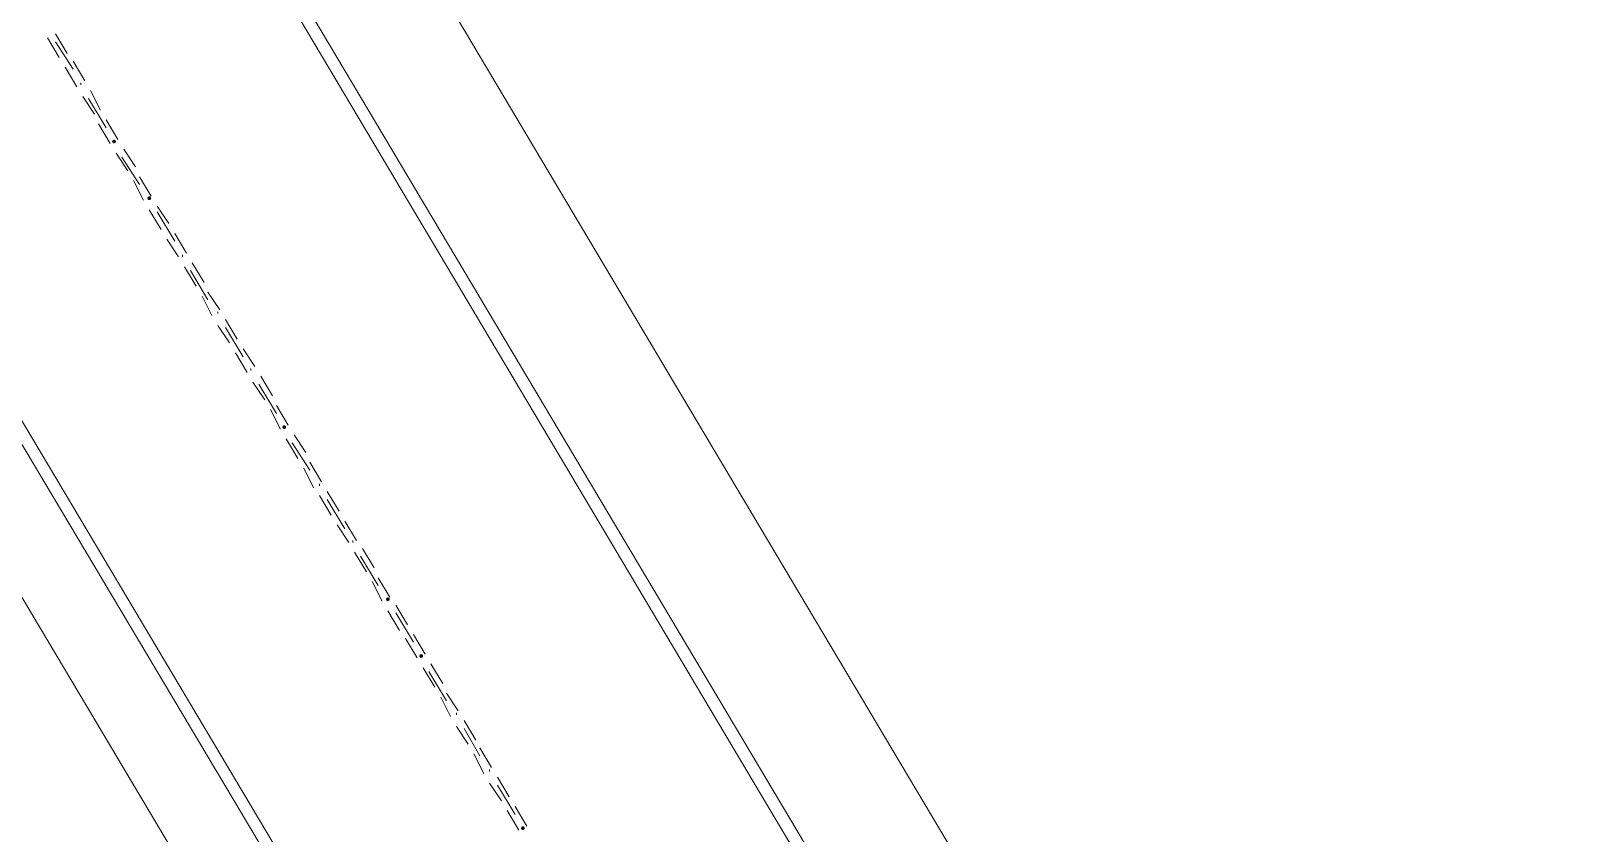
# Model space of a CAD drawing. Header units: millimetres. Extents: x 6 to 291, y 4 to 206.
# Drawn here: x 101.07 to 134.58, y 84.52 to 101.88 of the extents above; entities that cross this region are included whole.
import ezdxf

# ---------------------------------------------------------------- set-up
doc = ezdxf.new("R2010")
doc.units = ezdxf.units.MM
doc.layers.add('C00-00-00', color=7, linetype='Continuous')

msp = doc.modelspace()

# ---------------------------------------------------------------- hatches: boundary and pattern name
at = {"layer": 'C00-00-00'}
h = msp.add_hatch(color=256, dxfattribs=at)
h.dxf.hatch_style = 2
h.paths.add_polyline_path([(102.869997, 99.525666), (102.840099, 99.513231), (102.827663, 99.483333), (102.840099, 99.453435), (102.869997, 99.441), (102.899895, 99.453435), (102.91233, 99.483333), (102.899895, 99.513231)])
h = msp.add_hatch(color=256, dxfattribs=at)
h.dxf.hatch_style = 2
h.paths.add_polyline_path([(103.631998, 98.298004), (103.6021, 98.285569), (103.589665, 98.255671), (103.6021, 98.225773), (103.631998, 98.213337), (103.661896, 98.225773), (103.674331, 98.255671), (103.661896, 98.285569)])
h = msp.add_hatch(color=256, dxfattribs=at)
h.dxf.hatch_style = 2
h.paths.add_polyline_path([(106.553, 93.345004), (106.523102, 93.332568), (106.510667, 93.30267), (106.523102, 93.272773), (106.553, 93.260337), (106.582898, 93.272773), (106.595334, 93.30267), (106.582898, 93.332568)])
h = msp.add_hatch(color=256, dxfattribs=at)
h.dxf.hatch_style = 2
h.paths.add_polyline_path([(108.79667, 89.619666), (108.766772, 89.607231), (108.754337, 89.577333), (108.766772, 89.547435), (108.79667, 89.534999), (108.826568, 89.547435), (108.839003, 89.577333), (108.826568, 89.607231)])
h = msp.add_hatch(color=256, dxfattribs=at)
h.dxf.hatch_style = 2
h.paths.add_polyline_path([(109.516337, 88.392004), (109.486439, 88.379568), (109.474003, 88.34967), (109.486439, 88.319772), (109.516337, 88.307337), (109.546235, 88.319772), (109.55867, 88.34967), (109.546235, 88.379568)])
h = msp.add_hatch(color=256, dxfattribs=at)
h.dxf.hatch_style = 2
h.paths.add_polyline_path([(111.717664, 84.666666), (111.687766, 84.65423), (111.675331, 84.624332), (111.687766, 84.594434), (111.717664, 84.581999), (111.747562, 84.594434), (111.759997, 84.624332), (111.747562, 84.65423)])

# ---------------------------------------------------------------- linework, layer by layer
at = {"layer": 'C00-00-00', "lineweight": 5}
for points in [[(80.899003, 151.553334), (134.577671, 61.341007)], [(80.644997, 146.261667), (129.286004, 64.473665)], [(81.364664, 145.542004), (129.540002, 64.600675)], [(72.390002, 141.308671), (121.031001, 59.562999)], [(72.643999, 140.335006), (120.819337, 59.436004)], [(74.930003, 133.223005), (115.612331, 64.854665)], [(101.430663, 101.727003), (101.684669, 101.303668)], [(101.6, 101.811672), (101.853998, 101.388336)], [(101.981001, 101.04967), (101.6, 101.642334)], [(101.981001, 101.218999), (102.234998, 100.795672)], [(101.811663, 101.092004), (102.065669, 100.668669)], [(102.15033, 100.711004), (102.15033, 100.753338)], [(102.362001, 100.584001), (102.573665, 100.160666)], [(102.192664, 100.457006), (102.44667, 100.076005)], [(102.700668, 99.779665), (102.319667, 100.414672)], [(102.53133, 99.864334), (102.785336, 99.440999)], [(102.700668, 99.949002), (102.954665, 99.525668)], [(102.912331, 99.229336), (103.166337, 98.848335)], [(103.081668, 99.314004), (103.335666, 98.933004)], [(103.420335, 98.552003), (103.039334, 99.144667)], [(103.293332, 98.636672), (103.505003, 98.213336)], [(103.420335, 98.721332), (103.674332, 98.298005)], [(103.631998, 98.001673), (103.886004, 97.578338)], [(103.801335, 98.086333), (104.055333, 97.705333)], [(104.182336, 97.324332), (103.801335, 97.959339)], [(104.012999, 97.366666), (104.266997, 96.985666)], [(104.182336, 97.493669), (104.436334, 97.070334)], [(104.351665, 96.985666), (104.351665, 97.028)], [(104.563337, 96.858671), (104.817334, 96.435336)], [(104.393999, 96.774002), (104.647997, 96.350668)], [(104.902003, 96.054336), (104.521002, 96.689334)], [(104.902003, 96.223673), (105.156001, 95.842672)], [(104.775, 96.139004), (104.986663, 95.715669)], [(105.113666, 95.758004), (105.113666, 95.800338)], [(105.113666, 95.504006), (105.367664, 95.123005)], [(105.283003, 95.631001), (105.537001, 95.207666)], [(105.663996, 94.826673), (105.283003, 95.461672)], [(105.494667, 94.911333), (105.748665, 94.487999)], [(105.663996, 94.996002), (105.918002, 94.615001)], [(105.833333, 94.530333), (105.833333, 94.572667)], [(105.875668, 94.276335), (106.129665, 93.895334)], [(106.383663, 93.599002), (106.002671, 94.234001)], [(106.044997, 94.403338), (106.299003, 93.980003)], [(106.256668, 93.683671), (106.468332, 93.260336)], [(106.383663, 93.76834), (106.637669, 93.345005)], [(106.595335, 93.048673), (106.849332, 92.625338)], [(107.10333, 92.371332), (106.722329, 92.964004)], [(106.764664, 93.133333), (107.01867, 92.752333)], [(107.10333, 92.540669), (107.357336, 92.117334)], [(106.976335, 92.413666), (107.187999, 91.990339)], [(107.315002, 92.032666), (107.315002, 92.075)], [(107.315002, 91.821002), (107.568999, 91.397667)], [(107.484331, 91.905671), (107.738337, 91.482336)], [(107.865331, 91.101335), (107.484331, 91.736333)], [(107.696002, 91.186004), (107.95, 90.805003)], [(107.865331, 91.270672), (108.119337, 90.847337)], [(108.034669, 90.805003), (108.034669, 90.847337)], [(108.077003, 90.59334), (108.331001, 90.170005)], [(108.584998, 89.873673), (108.203998, 90.508671)], [(108.246332, 90.678), (108.50033, 90.254665)], [(108.458003, 89.958333), (108.669667, 89.535006)], [(108.584998, 90.043002), (108.838996, 89.619667)], [(108.79667, 89.323335), (109.050668, 88.9)], [(108.965999, 89.450338), (109.219997, 89.027003)], [(109.347, 88.646002), (108.965999, 89.281001)], [(109.347, 88.815339), (109.600997, 88.392004)], [(109.177671, 88.730671), (109.431668, 88.307336)], [(109.728, 88.180333), (109.981998, 87.757006)], [(109.558663, 88.095672), (109.812669, 87.672337)], [(110.066667, 87.376005), (109.685666, 88.011004)], [(109.939664, 87.460666), (110.151335, 87.037339)], [(110.066667, 87.545334), (110.320664, 87.164334)], [(110.27833, 87.079665), (110.27833, 87.122)], [(110.27833, 86.825668), (110.532336, 86.444667)], [(110.447667, 86.95267), (110.701665, 86.529336)], [(110.786334, 86.190669), (110.447667, 86.783333)], [(110.659331, 86.233004), (110.871002, 85.809669)], [(110.786334, 86.360006), (111.040331, 85.936672)], [(110.997997, 85.852003), (110.997997, 85.894337)], [(110.997997, 85.598005), (111.252003, 85.217004)], [(111.167334, 85.725), (111.421332, 85.301673)], [(111.548335, 84.920672), (111.167334, 85.555671)], [(111.378998, 85.005333), (111.633003, 84.582006)], [(111.548335, 85.090001), (111.802333, 84.666666)]]:
    msp.add_lwpolyline(points, dxfattribs=at)

doc.saveas('drawing.dxf')
